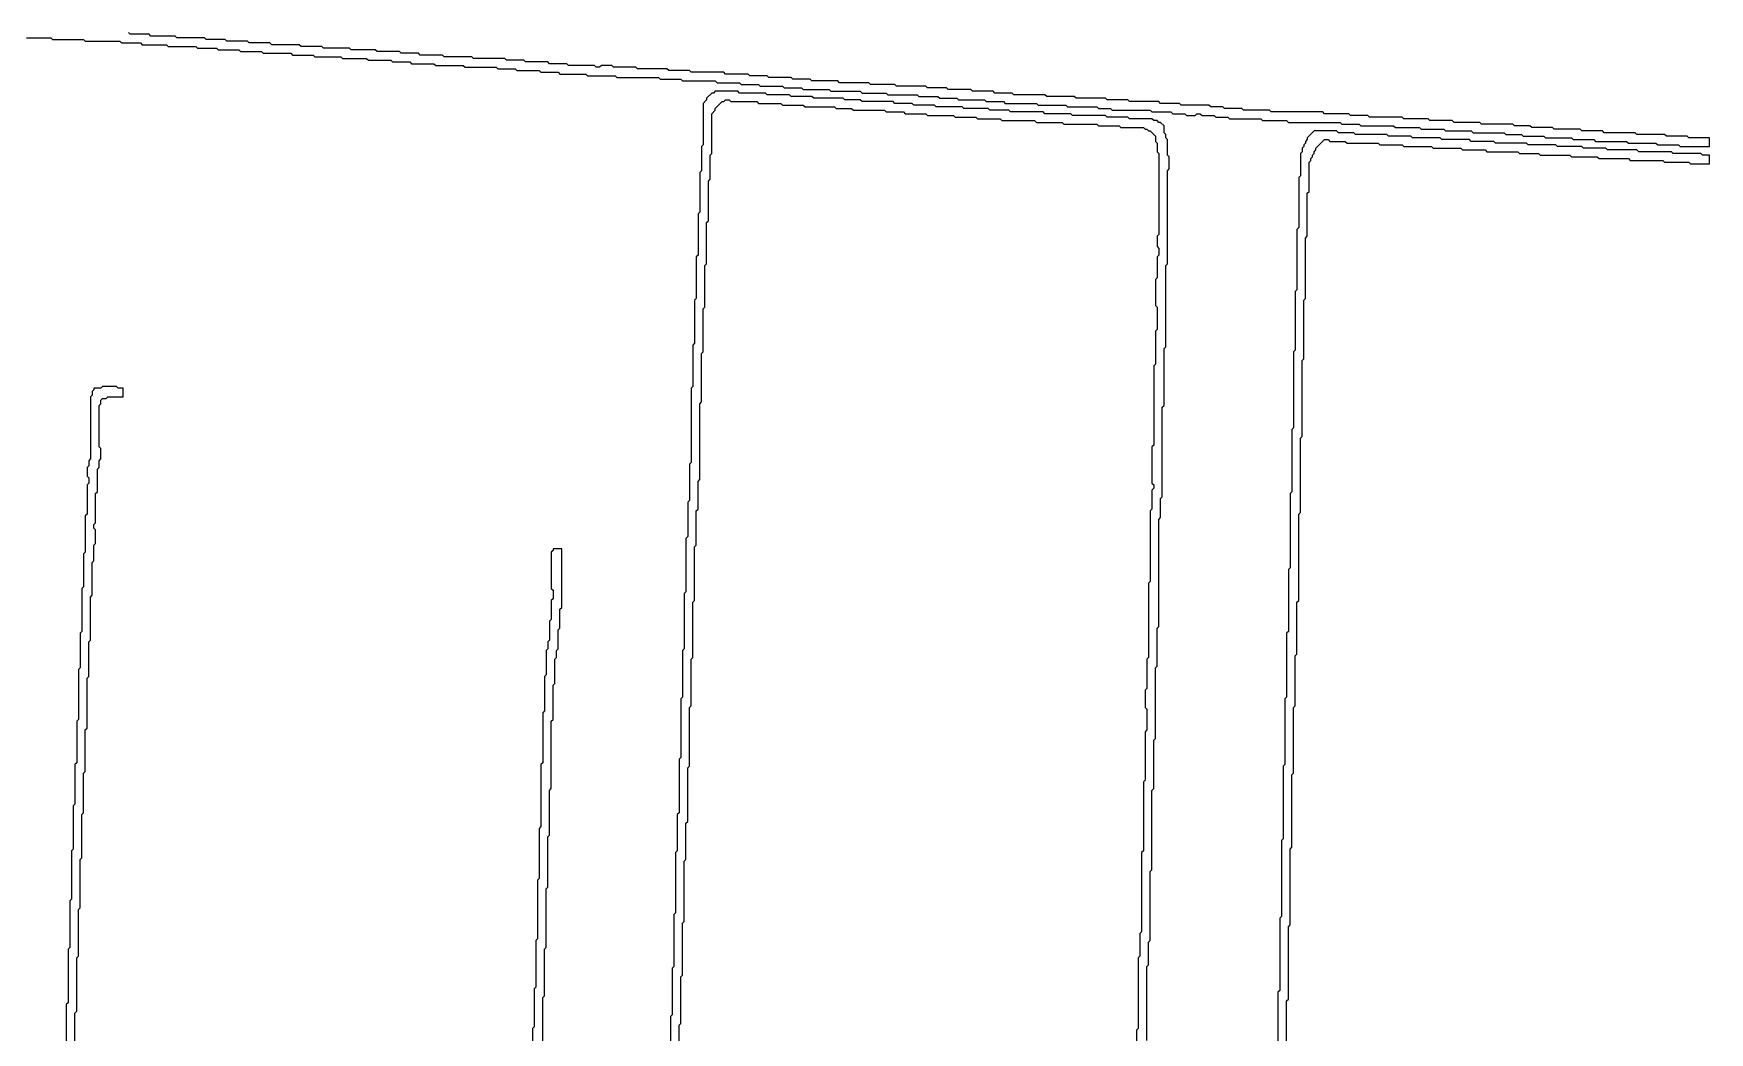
# Model space of a CAD drawing. Header units: metres. Extents: x 0 to 333, y 0 to 424.
# Drawn here: x 252.3 to 333.3, y 118 to 166.2 of the extents above; entities that cross this region are included whole.
import ezdxf

# ---------------------------------------------------------------- set-up
doc = ezdxf.new("R2010")
doc.units = ezdxf.units.M

msp = doc.modelspace()

# ---------------------------------------------------------------- linework, layer by layer
for points in [[(252, 166), (253.167, 166), (253.25, 165.917), (254.75, 165.917), (254.833, 165.833), (256.5, 165.833), (256.583, 165.75), (257.5, 165.75), (257.583, 165.667), (258.75, 165.667), (258.833, 165.583), (260.167, 165.583), (260.25, 165.5), (261.167, 165.5), (261.25, 165.417), (262.25, 165.417), (262.333, 165.333), (263.333, 165.333), (263.417, 165.25), (264.75, 165.25), (264.833, 165.167), (265.833, 165.167), (265.917, 165.083), (267.167, 165.083), (267.25, 165), (268.417, 165), (268.5, 164.917), (269.583, 164.917), (269.667, 164.833), (270.5, 164.833), (270.583, 164.75), (271.667, 164.75), (271.75, 164.667), (273.083, 164.667), (273.167, 164.583), (274.667, 164.583), (274.75, 164.5), (275.583, 164.5), (275.667, 164.417), (276.75, 164.417), (276.833, 164.333), (277.667, 164.333), (277.75, 164.25), (279, 164.25), (279.083, 164.167), (280.417, 164.167), (280.5, 164.083), (282.5, 164.083), (282.583, 164), (283.583, 164), (283.667, 163.917), (285.25, 163.917), (285.333, 163.833), (286.417, 163.833), (286.5, 163.75), (287.333, 163.75), (287.417, 163.667), (288.5, 163.667), (288.583, 163.583), (289.417, 163.583), (289.5, 163.5), (290.75, 163.5), (290.833, 163.417), (292.25, 163.417), (292.333, 163.333), (293.5, 163.333), (293.583, 163.25), (295, 163.25), (295.083, 163.167), (296, 163.167), (296.083, 163.083), (296.917, 163.083), (297, 163), (298.25, 163), (298.333, 162.917), (299.167, 162.917), (299.25, 162.833), (300.75, 162.833), (300.833, 162.75), (302.167, 162.75), (302.25, 162.667), (303.667, 162.667), (303.75, 162.583), (304.333, 162.583), (304.417, 162.5), (306.25, 162.5), (306.333, 162.417), (307.25, 162.417), (307.333, 162.333), (307.917, 162.333), (308, 162.25), (308.417, 162.25), (308.5, 162.333), (308.667, 162.333), (308.75, 162.25), (309.333, 162.25), (309.417, 162.167), (310, 162.167), (310.083, 162.083), (311.583, 162.083), (311.667, 162), (312.833, 162), (312.917, 161.917), (315.417, 161.917), (315.5, 161.833), (316.333, 161.833), (316.417, 161.75), (318, 161.75), (318.083, 161.667), (319.25, 161.667), (319.333, 161.583), (320.417, 161.583), (320.5, 161.5), (321.75, 161.5), (321.833, 161.417), (323.333, 161.417), (323.417, 161.333), (324.167, 161.333), (324.25, 161.25), (325.25, 161.25), (325.333, 161.167), (326.583, 161.167), (326.667, 161.083), (327.667, 161.083), (327.75, 161), (329.25, 161), (329.333, 160.917), (330.667, 160.917), (330.75, 160.833), (331.75, 160.833), (331.833, 160.75), (333.25, 160.75), (333.25, 161.167), (332.25, 161.167), (332.167, 161.25), (331.167, 161.25), (331.083, 161.333), (329.75, 161.333), (329.667, 161.417), (328.167, 161.417), (328.083, 161.5), (327.083, 161.5), (327, 161.583), (325.75, 161.583), (325.667, 161.667), (324.667, 161.667), (324.583, 161.75), (323.833, 161.75), (323.75, 161.833), (322.25, 161.833), (322.167, 161.917), (320.917, 161.917), (320.833, 162), (319.75, 162), (319.667, 162.083), (318.5, 162.083), (318.417, 162.167), (316.833, 162.167), (316.75, 162.25), (315.917, 162.25), (315.833, 162.333), (314.667, 162.333), (314.583, 162.417), (312.083, 162.417), (312, 162.5), (310.75, 162.5), (310.667, 162.583), (309.833, 162.583), (309.75, 162.667), (309.167, 162.667), (309.083, 162.75), (307.75, 162.75), (307.667, 162.833), (306.75, 162.833), (306.667, 162.917), (305.25, 162.917), (305.167, 163), (304.167, 163), (304.083, 163.083), (302.667, 163.083), (302.583, 163.167), (301.25, 163.167), (301.167, 163.25), (299.667, 163.25), (299.583, 163.333), (298.75, 163.333), (298.667, 163.417), (297.667, 163.417), (297.583, 163.5), (296.5, 163.5), (296.417, 163.583), (295.5, 163.583), (295.417, 163.667), (294, 163.667), (293.917, 163.75), (292.75, 163.75), (292.667, 163.833), (291.25, 163.833), (291.167, 163.917), (289.917, 163.917), (289.833, 164), (289, 164), (288.917, 164.083), (287.833, 164.083), (287.75, 164.167), (286.917, 164.167), (286.833, 164.25), (285.75, 164.25), (285.667, 164.333), (284.083, 164.333), (284, 164.417), (283, 164.417), (282.917, 164.5), (281.5, 164.5), (281.417, 164.583), (280.333, 164.583), (280.25, 164.667), (279.75, 164.667), (279.667, 164.583), (279.5, 164.583), (279.417, 164.667), (278.167, 164.667), (278.083, 164.75), (277.25, 164.75), (277.167, 164.833), (276.083, 164.833), (276, 164.917), (275.167, 164.917), (275.083, 165), (273.583, 165), (273.5, 165.083), (272.167, 165.083), (272.083, 165.167), (271, 165.167), (270.917, 165.25), (270.083, 165.25), (270, 165.333), (268.917, 165.333), (268.833, 165.417), (267.667, 165.417), (267.583, 165.5), (266.333, 165.5), (266.25, 165.583), (265.25, 165.583), (265.167, 165.667), (263.833, 165.667), (263.75, 165.75), (262.75, 165.75), (262.667, 165.833), (261.667, 165.833), (261.583, 165.917), (260.667, 165.917), (260.583, 166), (259.25, 166), (259.167, 166.083), (258, 166.083), (257.917, 166.167), (257, 166.167), (256.917, 166.25)], [(306.083, 117.583), (306.083, 121.167), (306.167, 121.25), (306.167, 122.333), (306.25, 122.417), (306.25, 125.75), (306.333, 125.833), (306.333, 129.667), (306.417, 129.75), (306.417, 132.083), (306.5, 132.167), (306.5, 135.583), (306.583, 135.667), (306.583, 137.5), (306.667, 137.583), (306.667, 142.75), (306.75, 142.833), (306.75, 143.75), (306.833, 143.833), (306.833, 148.167), (306.917, 148.25), (306.917, 151), (307, 151.083), (307, 155), (307.083, 155.083), (307.083, 159.583), (307.167, 159.667), (307.167, 160.25), (307.083, 160.333), (307.083, 161.083), (307, 161.167), (307, 161.333), (306.917, 161.417), (306.917, 161.75), (306.75, 161.917), (306.667, 161.917), (306.583, 162), (306.417, 162), (306.333, 162.083), (305.25, 162.083), (305.167, 162.167), (304.167, 162.167), (304.083, 162.25), (302.5, 162.25), (302.417, 162.333), (301.167, 162.333), (301.083, 162.417), (299.5, 162.417), (299.417, 162.5), (298.5, 162.5), (298.417, 162.583), (297.25, 162.583), (297.167, 162.667), (295.917, 162.667), (295.833, 162.75), (294.833, 162.75), (294.75, 162.833), (293.917, 162.833), (293.833, 162.917), (292.333, 162.917), (292.25, 163), (291.5, 163), (291.417, 163.083), (290, 163.083), (289.917, 163.167), (288.917, 163.167), (288.833, 163.25), (287.75, 163.25), (287.667, 163.333), (286.417, 163.333), (286.333, 163.417), (285.25, 163.417), (285.167, 163.333), (285.083, 163.333), (284.833, 163.083), (284.833, 163), (284.667, 162.833), (284.667, 160.833), (284.583, 160.75), (284.583, 159.583), (284.5, 159.5), (284.5, 157.583), (284.417, 157.5), (284.417, 155.5), (284.333, 155.417), (284.333, 153.417), (284.25, 153.333), (284.25, 151.25), (284.167, 151.167), (284.167, 149.167), (284.083, 149.083), (284.083, 145.5), (284, 145.417), (284, 143.667), (283.917, 143.583), (283.917, 141.917), (283.833, 141.833), (283.833, 139.25), (283.75, 139.167), (283.75, 136.5), (283.667, 136.417), (283.667, 134.167), (283.583, 134.083), (283.583, 131.25), (283.5, 131.167), (283.5, 128.583), (283.417, 128.5), (283.417, 126.75), (283.333, 126.667), (283.333, 123.75), (283.25, 123.667), (283.25, 121.167), (283.167, 121.083), (283.167, 118.833), (283.083, 118.75), (283.083, 116.25)], [(283.5, 115.833), (283.5, 118.333), (283.583, 118.417), (283.583, 120.667), (283.667, 120.75), (283.667, 123.25), (283.75, 123.333), (283.75, 126.25), (283.833, 126.333), (283.833, 128.083), (283.917, 128.167), (283.917, 130.75), (284, 130.833), (284, 133.667), (284.083, 133.75), (284.083, 136), (284.167, 136.083), (284.167, 138.75), (284.25, 138.833), (284.25, 141.417), (284.333, 141.5), (284.333, 143.167), (284.417, 143.25), (284.417, 144.583), (284.5, 144.667), (284.5, 148.333), (284.583, 148.417), (284.583, 150.75), (284.667, 150.833), (284.667, 152.917), (284.75, 153), (284.75, 155), (284.833, 155.083), (284.833, 157.083), (284.917, 157.167), (284.917, 159.083), (285, 159.167), (285, 160.333), (285.083, 160.417), (285.083, 162.333), (285.25, 162.5), (285.25, 162.583), (285.583, 162.917), (285.667, 162.917), (285.75, 163), (285.917, 163), (286, 162.917), (287.25, 162.917), (287.333, 162.833), (288.417, 162.833), (288.5, 162.75), (289.5, 162.75), (289.583, 162.667), (291, 162.667), (291.083, 162.583), (291.833, 162.583), (291.917, 162.5), (293.417, 162.5), (293.5, 162.417), (294.333, 162.417), (294.417, 162.333), (295.417, 162.333), (295.5, 162.25), (296.75, 162.25), (296.833, 162.167), (297.833, 162.167), (297.917, 162.083), (299, 162.083), (299.083, 162), (300.667, 162), (300.75, 161.917), (302, 161.917), (302.083, 161.833), (303.667, 161.833), (303.75, 161.75), (304.75, 161.75), (304.833, 161.667), (305.917, 161.667), (306, 161.583), (306.083, 161.583), (306.167, 161.5), (306.25, 161.5), (306.5, 161.25), (306.5, 161), (306.583, 160.917), (306.583, 160.5), (306.667, 160.417), (306.667, 156.5), (306.583, 156.417), (306.583, 155.917), (306.667, 155.833), (306.667, 155.5), (306.583, 155.417), (306.583, 154.417), (306.5, 154.333), (306.5, 153.083), (306.583, 153), (306.583, 151.917), (306.5, 151.833), (306.5, 150.25), (306.417, 150.167), (306.417, 146.333), (306.333, 146.25), (306.333, 144.5), (306.417, 144.417), (306.417, 144.25), (306.333, 144.167), (306.333, 143.25), (306.25, 143.167), (306.25, 139.75), (306.167, 139.667), (306.167, 136.083), (306.083, 136), (306.083, 134.583), (306, 134.5), (306, 133.667), (306.083, 133.583), (306.083, 132.583), (306, 132.5), (306, 130.167), (305.917, 130.083), (305.917, 126.75), (305.833, 126.667), (305.833, 122.833), (305.75, 122.75), (305.75, 121.667), (305.667, 121.583), (305.667, 118.167), (305.583, 118.083), (305.583, 114.333)], [(312.833, 115.833), (312.833, 119.5), (312.917, 119.583), (312.917, 123.083), (313, 123.167), (313, 126.833), (313.083, 126.917), (313.083, 130.417), (313.167, 130.5), (313.167, 133.667), (313.25, 133.75), (313.25, 136.167), (313.333, 136.25), (313.333, 138.75), (313.417, 138.833), (313.417, 143), (313.5, 143.083), (313.5, 146.667), (313.583, 146.75), (313.583, 150.417), (313.667, 150.5), (313.667, 153.333), (313.75, 153.417), (313.75, 156.333), (313.833, 156.417), (313.833, 158.5), (313.917, 158.583), (313.917, 160), (314, 160.083), (314, 160.167), (314.083, 160.25), (314.083, 160.333), (314.167, 160.417), (314.167, 160.5), (314.25, 160.583), (314.25, 160.667), (314.667, 161.083), (314.833, 161.083), (314.917, 161), (315.667, 161), (315.75, 160.917), (317.25, 160.917), (317.333, 160.833), (318.417, 160.833), (318.5, 160.75), (319.833, 160.75), (319.917, 160.667), (321.25, 160.667), (321.333, 160.583), (322.417, 160.583), (322.5, 160.5), (324, 160.5), (324.083, 160.417), (325, 160.417), (325.083, 160.333), (326.5, 160.333), (326.583, 160.25), (327.833, 160.25), (327.917, 160.167), (329.333, 160.167), (329.417, 160.083), (331, 160.083), (331.083, 160), (332.25, 160), (332.333, 159.917), (333.25, 159.917), (333.25, 160.333), (332.917, 160.333), (332.833, 160.417), (331.5, 160.417), (331.417, 160.5), (329.833, 160.5), (329.75, 160.583), (328.333, 160.583), (328.25, 160.667), (327.167, 160.667), (327.083, 160.75), (325.917, 160.75), (325.833, 160.833), (324.5, 160.833), (324.417, 160.917), (322.917, 160.917), (322.833, 161), (321.75, 161), (321.667, 161.083), (320.333, 161.083), (320.25, 161.167), (318.917, 161.167), (318.833, 161.25), (317.75, 161.25), (317.667, 161.333), (316.167, 161.333), (316.083, 161.417), (315.333, 161.417), (315.25, 161.5), (314.167, 161.5), (313.833, 161.167), (313.833, 161.083), (313.75, 161), (313.75, 160.917), (313.667, 160.833), (313.667, 160.75), (313.583, 160.667), (313.583, 160.5), (313.5, 160.417), (313.5, 159.333), (313.417, 159.25), (313.417, 156.833), (313.333, 156.75), (313.333, 153.833), (313.25, 153.75), (313.25, 150.917), (313.167, 150.833), (313.167, 147.167), (313.083, 147.083), (313.083, 144.083), (313, 144), (313, 140.417), (312.917, 140.333), (312.917, 137.333), (312.833, 137.25), (312.833, 134.167), (312.75, 134.083), (312.75, 130.917), (312.667, 130.833), (312.667, 127.333), (312.583, 127.25), (312.583, 123.583), (312.5, 123.5), (312.5, 120), (312.417, 119.917), (312.417, 116.25)], [(254.333, 117), (254.333, 118.917), (254.417, 119), (254.417, 121.583), (254.5, 121.667), (254.5, 123.917), (254.583, 124), (254.583, 126.333), (254.667, 126.417), (254.667, 128.5), (254.75, 128.583), (254.75, 130.5), (254.833, 130.583), (254.833, 132.583), (254.917, 132.667), (254.917, 135.083), (255, 135.167), (255, 136.833), (255.083, 136.917), (255.083, 139), (255.167, 139.083), (255.167, 140.667), (255.25, 140.75), (255.25, 141.5), (255.333, 141.583), (255.333, 142.25), (255.25, 142.333), (255.25, 142.5), (255.333, 142.583), (255.333, 144), (255.417, 144.083), (255.417, 145.167), (255.5, 145.25), (255.5, 145.583), (255.583, 145.667), (255.583, 146.167), (255.5, 146.25), (255.5, 148.25), (255.583, 148.333), (255.583, 148.5), (255.667, 148.583), (255.833, 148.583), (255.917, 148.667), (256.667, 148.667), (256.667, 149.083), (256.417, 149.083), (256.333, 149.167), (255.667, 149.167), (255.583, 149.083), (255.25, 149.083), (255.25, 149), (255.167, 148.917), (255.167, 148.75), (255.083, 148.667), (255.083, 145.667), (255, 145.583), (255, 145.333), (254.917, 145.25), (254.917, 144.833), (255, 144.75), (255, 144.5), (254.917, 144.417), (254.917, 143), (254.833, 142.917), (254.833, 141.167), (254.75, 141.083), (254.75, 139.5), (254.667, 139.417), (254.667, 137.333), (254.583, 137.25), (254.583, 135.583), (254.5, 135.5), (254.5, 133.083), (254.417, 133), (254.417, 131), (254.333, 130.917), (254.333, 129), (254.25, 128.917), (254.25, 126.833), (254.167, 126.75), (254.167, 124.417), (254.083, 124.333), (254.083, 122.083), (254, 122), (254, 119.417), (253.917, 119.333), (253.917, 117.417)], [(276.917, 117.333), (276.917, 119.667), (277, 119.75), (277, 122), (277.083, 122.083), (277.083, 124.917), (277.167, 125), (277.167, 127.417), (277.25, 127.5), (277.25, 129.667), (277.333, 129.75), (277.333, 133), (277.417, 133.083), (277.417, 134.75), (277.5, 134.833), (277.5, 136), (277.583, 136.083), (277.583, 136.417), (277.667, 136.5), (277.667, 137.417), (277.75, 137.5), (277.75, 138.417), (277.833, 138.5), (277.833, 141.333), (277.417, 141.333), (277.417, 141.25), (277.333, 141.167), (277.333, 139.417), (277.417, 139.333), (277.417, 138.917), (277.333, 138.833), (277.333, 137.917), (277.25, 137.833), (277.25, 136.917), (277.167, 136.833), (277.167, 136.5), (277.083, 136.417), (277.083, 135.25), (277, 135.167), (277, 133.5), (276.917, 133.417), (276.917, 131), (276.833, 130.917), (276.833, 127.917), (276.75, 127.833), (276.75, 125.417), (276.667, 125.333), (276.667, 122.5), (276.583, 122.417), (276.583, 120.167), (276.5, 120.083), (276.5, 118.25), (276.417, 118.167), (276.417, 115.667)]]:
    msp.add_lwpolyline(points)

doc.saveas('drawing.dxf')
